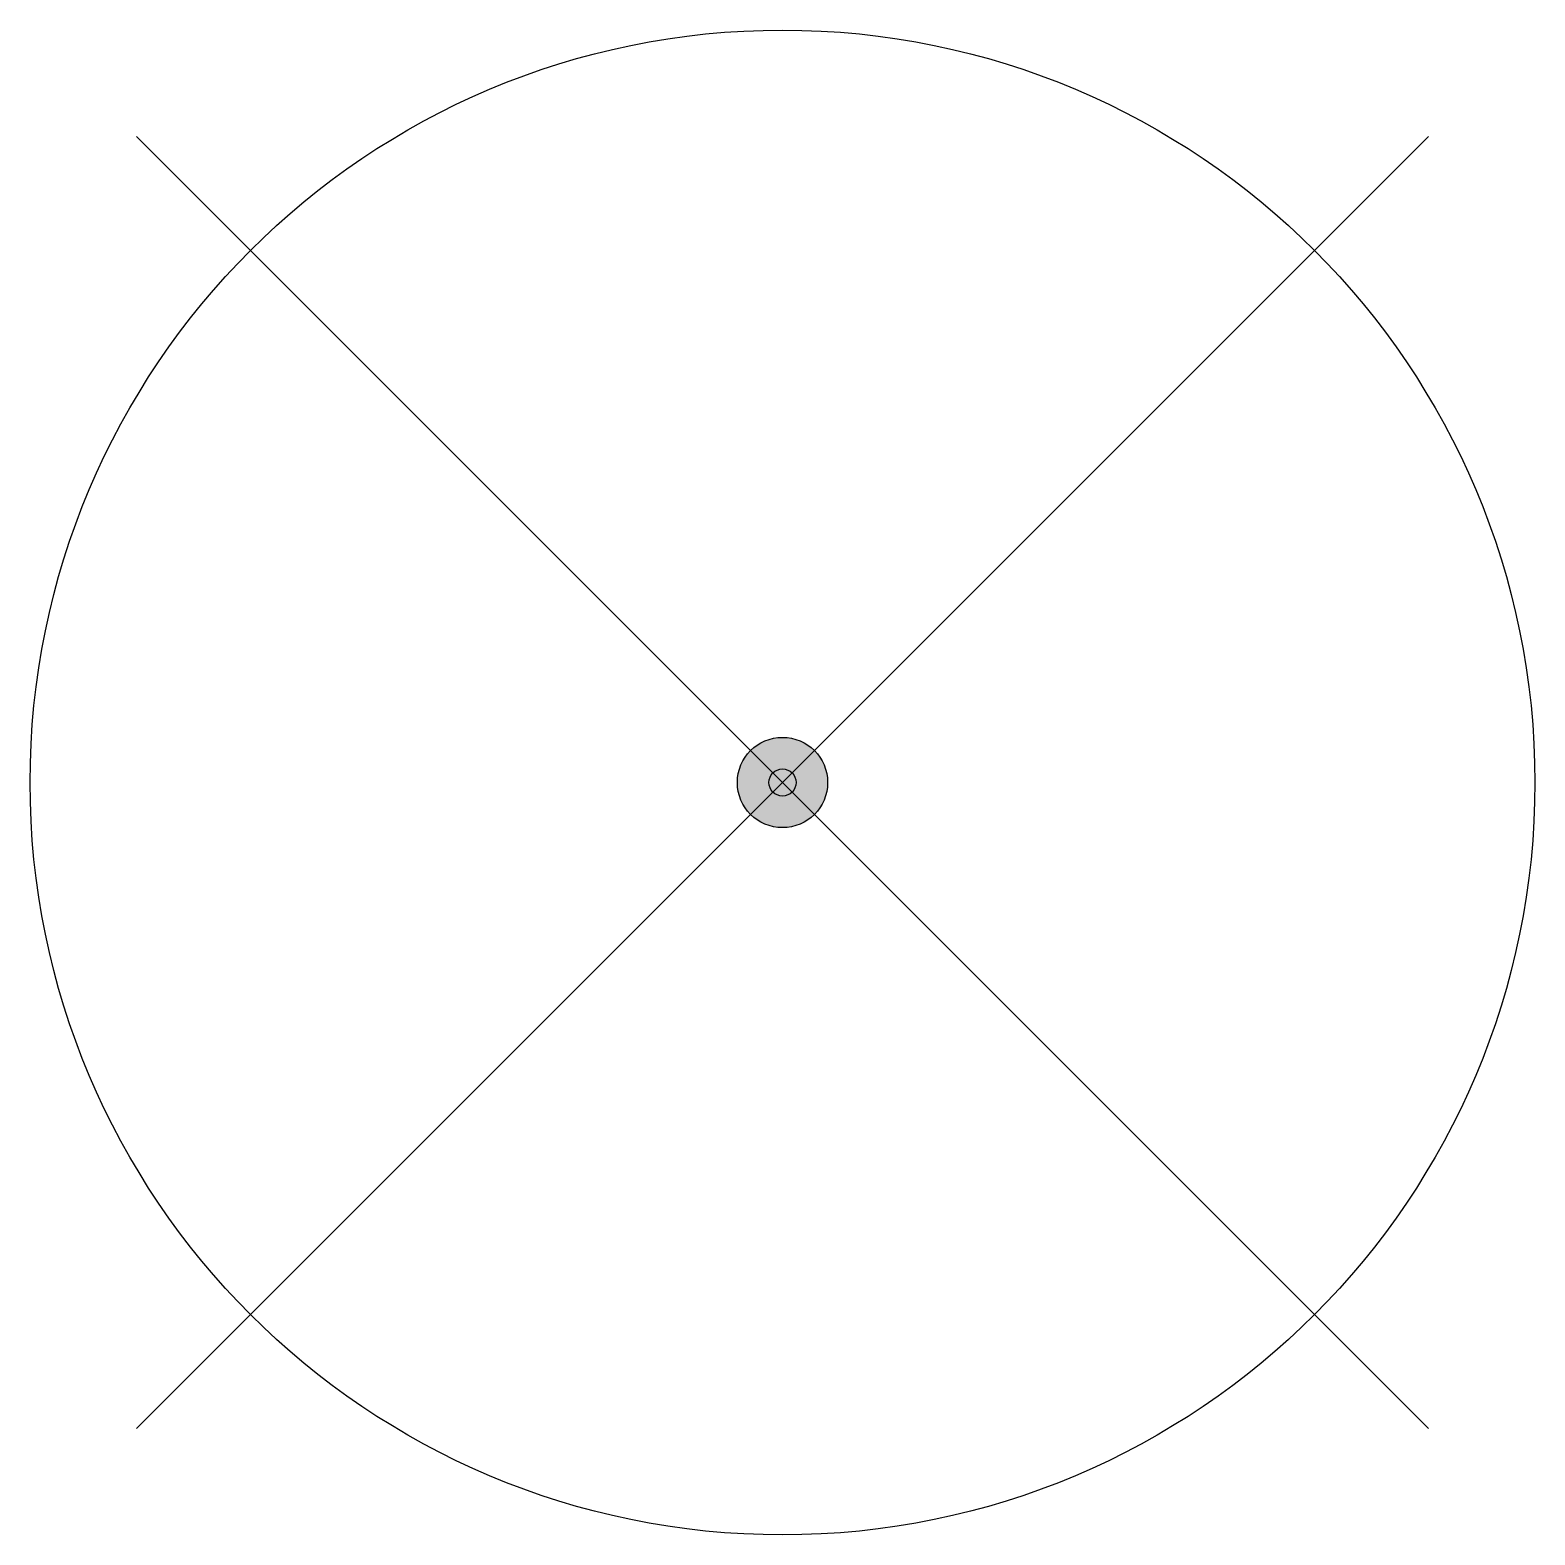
# Model space of a CAD drawing. Header units: metres. Extents: x -2.5 to 2.5, y -2.5 to 2.5.
import ezdxf

# ---------------------------------------------------------------- set-up
doc = ezdxf.new("R2010")
doc.units = ezdxf.units.M
doc.header["$LTSCALE"] = 0.2

msp = doc.modelspace()

# ---------------------------------------------------------------- hatches: boundary and pattern name
at = {"ltscale": 0.1}
h = msp.add_hatch(color=256, dxfattribs=at)
edge = h.paths.add_edge_path()
edge.add_arc((0, 0), 0.15, 0, 360)

# ---------------------------------------------------------------- linework, layer by layer
at = {"lineweight": -3}
for p, q in [((-2.1464, 2.1464), (2.1464, -2.1464)), ((2.1464, 2.1464), (-2.1464, -2.1464))]:
    msp.add_line(p, q, dxfattribs=at)
for radius in [2.5, 0.045]:
    msp.add_circle((0, 0), radius)
at = {"ltscale": 0.1}
msp.add_circle((0, 0), 0.15, dxfattribs=at)

doc.saveas('drawing.dxf')
